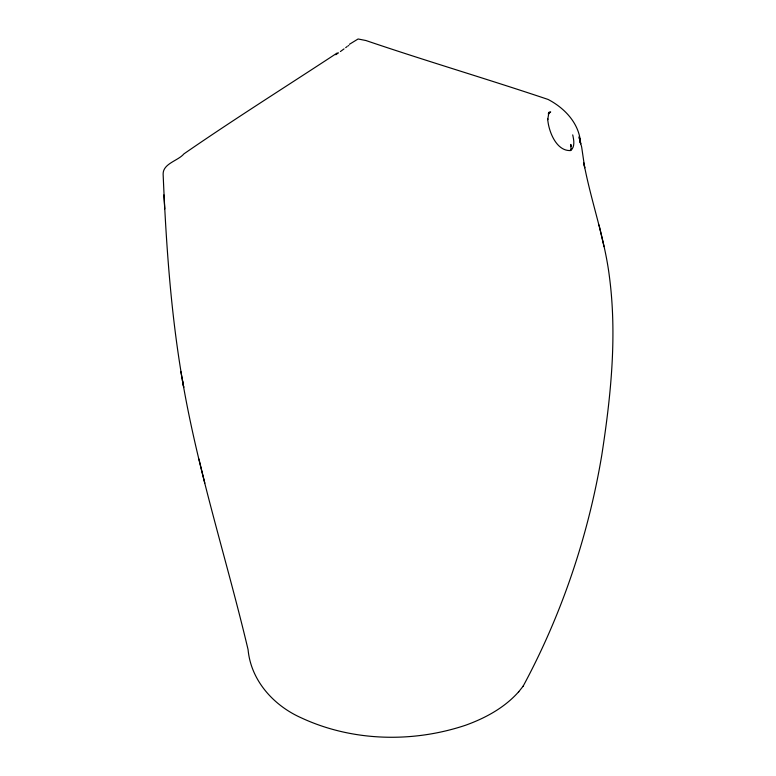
<?xml version="1.0" encoding="UTF-8"?>
<svg xmlns="http://www.w3.org/2000/svg" width="776" height="776" viewBox="0 0 776 776"><rect width="100%" height="100%" fill="white"/><g stroke="black" fill="none" stroke-linecap="round" stroke-linejoin="round"><path stroke-width="1.16" d="M571.02 149.855L570.806 144.414L571.223 146.615M523.092 686.265C561.834 614.427 588.373 535.488 601.807 454.959C610.887 396.138 617.192 335.998 609.412 276.663C604.601 237.951 590.963 201.159 583.853 162.941M337.211 52.972C286.092 86.572 234.245 119.087 183.912 153.881C178.237 160.758 163.067 163.445 163.125 173.999C166.054 243.014 170.71 312.195 182.438 380.337C198.006 471.556 226.815 559.738 248.077 649.648C250.92 680.533 273.598 705.52 301.156 717.79C352.091 741.555 412.425 742.991 465.445 725.279L465.765 725.172C485.524 718.033 504.74 707.615 518.775 691.668M518.446 692.095L523.441 685.829M570.04 150.593L571.553 149.05M345.679 47.656L347.085 46.56M349.355 44.339L358.095 38.984L365.923 40.527C426.334 61.062 487.658 79.123 548.089 99.444C564.957 108.242 579.633 123.869 580.603 143.715L580.147 141.717M340.383 51.555L344.059 48.878M335.746 54.737L338.52 52.826M347.949 45.9L348.802 45.561M549.835 112.472L548.807 112.394L550.669 111.948L548.234 113.975L548.884 113.005L547.681 119.63L547.681 118.718C548.36 130.834 556.266 151.504 570.7 150.525C575.239 146.742 573.823 139.922 572.717 134.879M198.899 458.994L204.815 483.138M604.019 246.603L599.053 225.03M579.691 139.719L579.236 137.73L581.66 147.033L584.706 167.8L584.018 163.911M580.448 142.871L579.226 136.615L580.603 143.715M182.438 380.337L183.747 387.37L180.808 371.481M163.872 194.931L164.764 208.948"/></g></svg>
